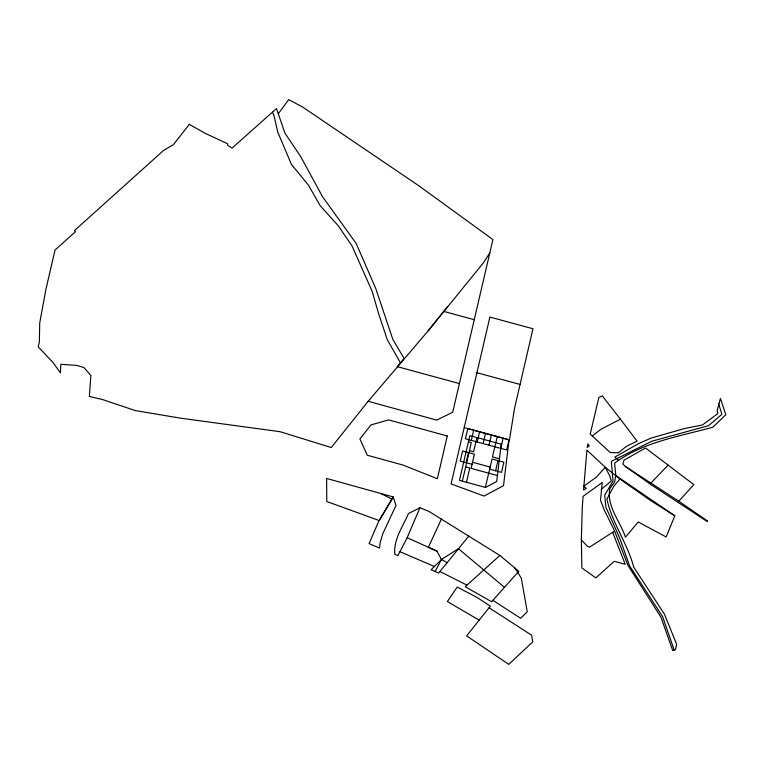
<?xml version="1.0" encoding="UTF-8"?>
<svg xmlns="http://www.w3.org/2000/svg" width="764" height="764" viewBox="0 0 764 764"><rect width="100%" height="100%" fill="white"/><g stroke="black" fill="none" stroke-linecap="round" stroke-linejoin="round"><path stroke-width="1.15" d="M612.661 532.307L625.229 564.3L614.218 561.292L595.853 577.909L581.862 567.91L581.356 539.814L582.273 507.63L583.104 496.342L602.233 482.476L600.504 500.248L604.133 509.674L614.6 531.066L628.008 565.456L660.946 617.169L672.731 650.527L675.5 649.601L676.617 644.233L664.394 614.065L633.719 567.184C627.55 543.309 612.021 523.111 606.931 499.102L613.798 486.229L619.881 479.028L650.403 500.42L674.813 515.805L666.132 536.968L638.226 521.955L625.429 537.245C620.301 521.373 606.244 506.083 609.882 488.444L614.581 482.074L615.822 475.542L614.628 463.118C643.231 441.888 679.311 436.511 712.869 427.191L725.8 414.699L720.423 398.426L717.186 410.43L717.854 413.496L702.622 424.899L683.875 428.709L651.224 438.058L638.819 443.473L614.819 457.082L618.744 460.463M509.063 439.835L506.704 450.006L465.448 438.765L467.816 428.594L509.063 439.835L503.514 485.675L484.004 496.065L451.104 483.918L489.886 317.06L532.966 328.759L514.544 408.272L509.473 439.911L464.216 427.611M466.135 462.736L468.504 452.565M471.34 440.37L473.709 430.199M462.363 481.139L471.321 442.547L468.447 441.764M466.479 482.256L469.793 468.017L465.668 466.89M476.889 437.552L473.584 451.753L469.449 450.626M477.233 441.974L479.601 431.803M483.125 443.578L485.493 433.408M489.017 445.183L491.386 435.012M485.341 487.394L492.073 458.992L503.858 462.201L501.49 472.372L489.705 469.163M497.278 436.626L492.446 456.891L499.436 458.792M495.597 470.767L497.966 460.596M500.802 448.392L503.17 438.23M419.942 507.754L408.425 513.561C402.972 526.673 393.326 539.355 394.807 554.339L397.929 555.619L407.155 537.703L419.942 507.754L428.91 511.393L499.857 555.428L518.813 571.348L491.605 601.745L465.228 586.714L499.857 555.428M441.43 519.043L428.375 547.272L436.874 551.111L441.477 559.468L447.141 562.715L468.743 536.175M435.088 571.501L441.477 559.468L458.41 548.686L504.526 587.392M393.202 496.925L378.657 521.392L369.069 543.643L379.507 548.027L380.233 542.287L382.764 533.797L395.981 505.529L393.202 496.925L326.62 478.465L326.772 501.509L379.173 520.532L391.98 499.169L380.749 493.477M489.791 252.97L483.335 262.911L428.193 330.802L368.172 401.291L331.261 447.551L280.121 431.708L180.38 418.147L135.371 410.583L102.471 399.553L89.359 396.421L90.868 375.496L83.868 367.513L76.581 365.383L60.862 364.313L60.413 372.861L52.726 362.146L38.2 346.885L39.365 341.938L39.718 322.886L45.935 289.289L55.018 250.038L75.607 231.597L74.442 230.623L163.639 150.374L173.409 144.644L189.357 124.331L204.781 133.117L227.596 143.737L227.662 145.332L232.075 148.092L276.492 108.574L284.972 133.175L300.682 156.582L322.551 196.749L356.1 243.344L375.687 288.305L392.849 339.426L404.127 358.488L397.261 366.644L459.403 383.566M278.325 113.712L288.668 99.626L302.706 107.075L418.701 185.681L492.904 239.552L452.727 412.235L436.712 420.104L368.172 401.291M428.193 330.802L447.675 306.44M479.162 620.167L447.36 601.545L457.197 587.058L476.851 597.314L490.364 606.129L466.623 635.887L508.776 664.374L532.766 641.846L531.601 635.199L489.075 607.752M447.141 562.715L438.555 573.038L431.125 569.734L441.477 559.468M678.795 501.203L693.836 484.634L645.57 448.019L623.987 460.176L622.937 464.073L625.267 466.384L650.536 484.328L706.91 521.296L707.636 521.105L678.795 501.203L625.267 466.384M650.861 483.106L668.147 465.085M601.115 489.457L611.343 481.014L609.739 475.819L605.298 467.291L586.914 450.13L583.562 489.991L586.227 488.492L583.887 486.124L596.541 477.003L605.298 467.291L619.881 479.028M592.492 435.843L600.857 429.292L620.454 419.188L637.09 441.181L626.556 446.243L618.353 452.785L610.226 452.536L590.219 434.086L598.861 397.461L602.29 395.914L620.454 419.188M614.6 531.066L589.483 547.205L587.077 545.983L581.356 539.814M476.956 372.736L520.074 384.445M443.722 311.397L474.253 319.724M472.505 462.268L490.192 467.091M472.028 464.34L460.243 461.131L462.602 450.961L474.396 454.169L471.092 468.37L497.402 475.542M399.954 551.684L434.382 566.506M407.155 537.703L436.874 551.111M439.854 571.482L466.976 585.148M492.856 600.332L520.656 618.296L527.246 611.763L521.306 578.176L514.869 567.91M615.822 475.542L674.813 515.805M400.46 362.852L387.205 339.522L378.591 313.555L372.116 291.208L352.023 245.922L338.146 225.647L320.154 205.669L308.503 185.251L291.399 164.336L277.733 132.019L273.856 115.135L272.433 112.184M674.173 650.049L662.569 616.529L629.679 566.038L619.661 537.961L605.9 507.153L604.696 495.206L613.024 481.053L611.334 461.361L651.893 441.2L708.581 425.663L721.865 414.308L718.657 403.755M501.203 444.171L496.686 481.501L485.522 487.451L459.46 480.346L469.87 435.633L501.203 444.171M587.908 444.199L587.172 447.408L589.35 445.937L587.908 444.199M447.255 435.986L437.361 478.732L403.01 465.066L367.283 455.248L359.892 438.889L370.979 424.908L388.647 419.904L447.255 435.986"/></g></svg>
